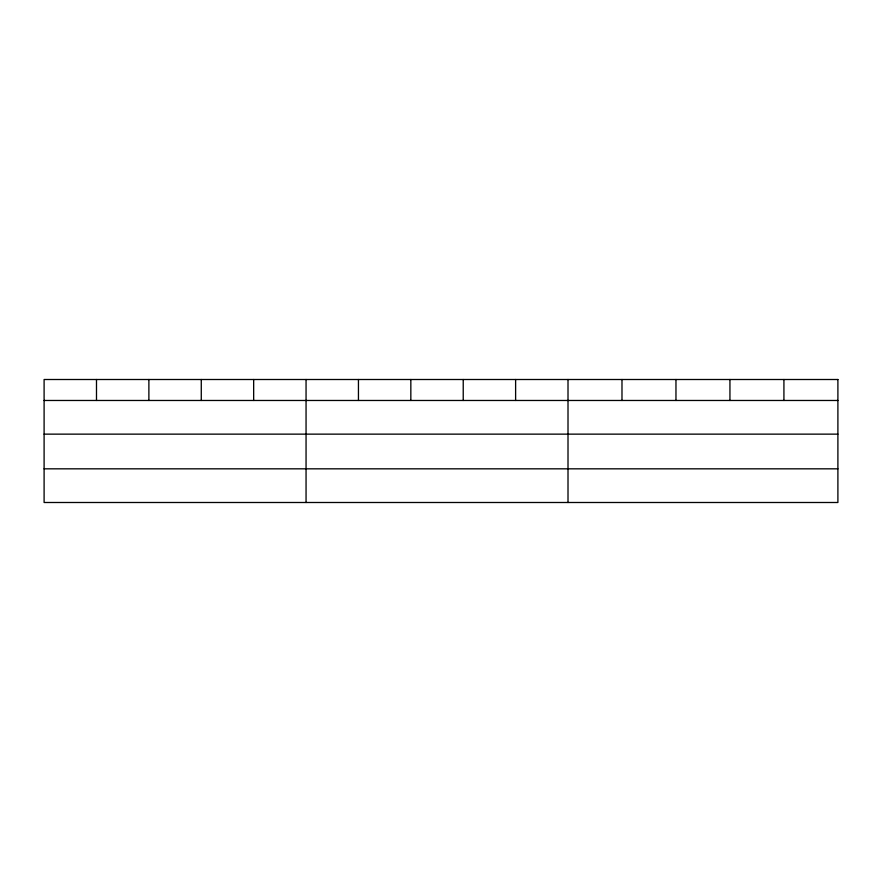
<?xml version="1.0" encoding="UTF-8"?>
<svg xmlns="http://www.w3.org/2000/svg" width="882" height="882" viewBox="0 0 882 882"><rect width="100%" height="100%" fill="white"/><g stroke="black" fill="none" stroke-linecap="round" stroke-linejoin="round"><path stroke-width="1.32" d="M44.1 400.472L837.9 400.472M44.1 434.142L837.9 434.142M44.1 468.827L837.9 468.827M783.922 379.503L783.922 400.472M729.943 379.503L729.943 400.472M675.965 379.503L675.965 400.472M621.986 379.503L621.986 400.472M568.008 379.503L568.008 502.497M515.617 379.503L515.617 400.472M463.226 379.503L463.226 400.472M410.836 379.503L410.836 400.472M358.445 379.503L358.445 400.472M306.054 379.503L306.054 502.497M253.663 379.503L253.663 400.472M201.272 379.503L201.272 400.472M148.882 379.503L148.882 400.472M96.491 379.503L96.491 400.472M837.9 379.503L44.1 379.503L44.1 502.497L837.9 502.497L837.9 379.503"/></g></svg>
